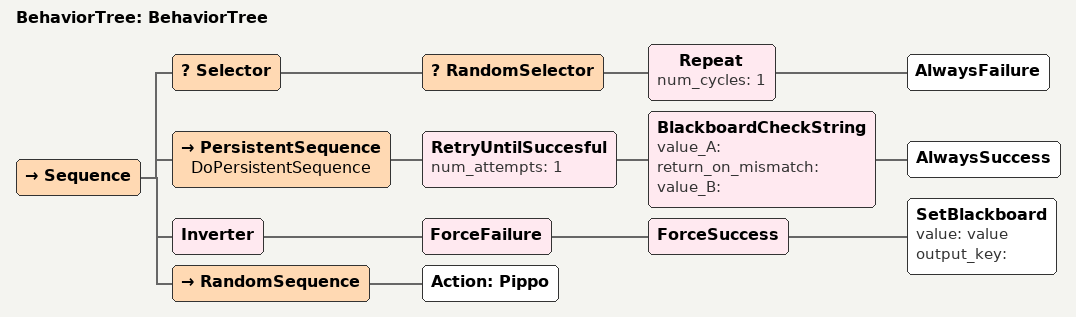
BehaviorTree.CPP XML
<root main_tree_to_execute="BehaviorTree">
    <BehaviorTree ID="BehaviorTree">
        <Sequence>
            <Selector>
                <RandomSelector>
                    <Repeat num_cycles="1">
                        <AlwaysFailure/>
                    </Repeat>
                </RandomSelector>
            </Selector>
            <PersistentSequence name="DoPersistentSequence">
                <RetryUntilSuccesful num_attempts="1">
                    <BlackboardCheckString value_A="" return_on_mismatch="" value_B="">
                        <AlwaysSuccess/>
                    </BlackboardCheckString>
                </RetryUntilSuccesful>
            </PersistentSequence>
            <Inverter>
                <ForceFailure>
                    <ForceSuccess>
                        <SetBlackboard value="value" output_key=""/>
                    </ForceSuccess>
                </ForceFailure>
            </Inverter>
            <RandomSequence>
                <Action ID="Pippo"/>
            </RandomSequence>
        </Sequence>
    </BehaviorTree>
</root>
